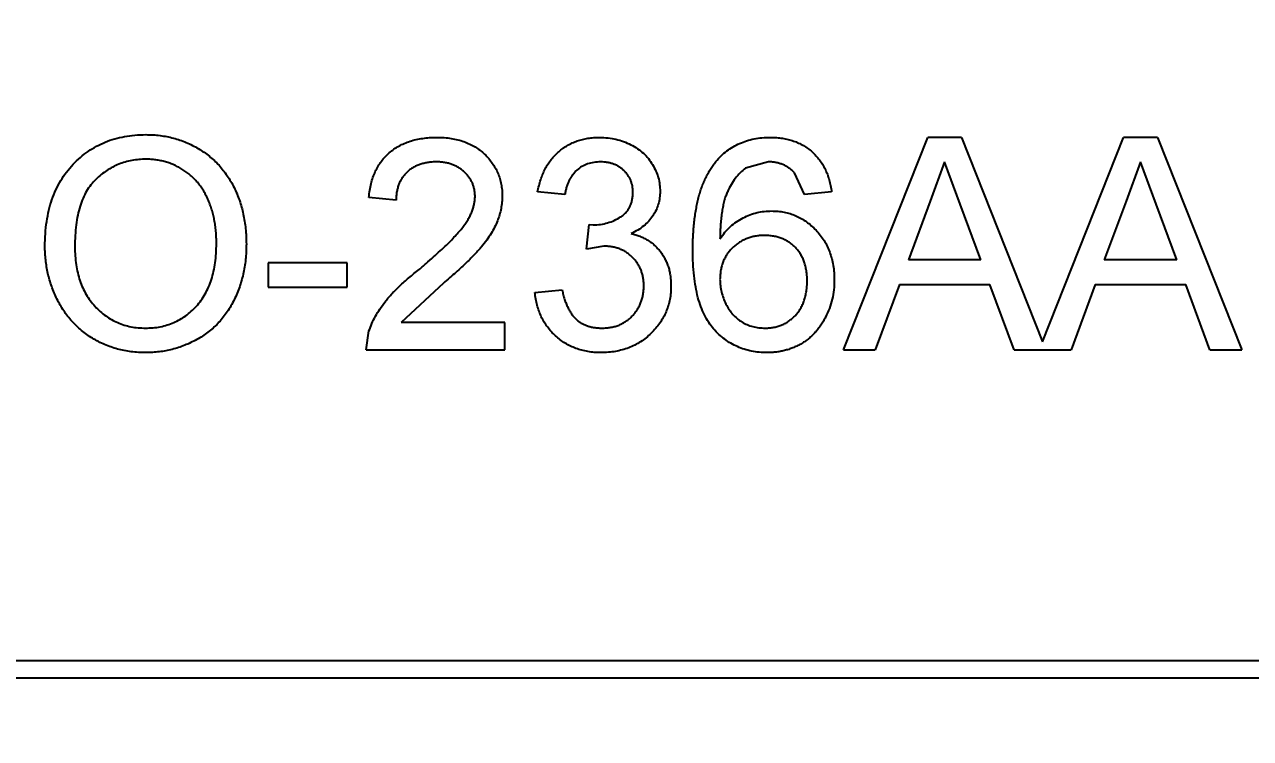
# Model space of a CAD drawing. Header units: inches. Extents: x -36 to 490, y -51 to 98.
# Drawn here: x 420.848 to 422.292, y 22.427 to 23.267 of the extents above; entities that cross this region are included whole.
import ezdxf

# ---------------------------------------------------------------- set-up
doc = ezdxf.new("R2010")
doc.units = ezdxf.units.IN
doc.header["$LTSCALE"] = 1.21
doc.header["$MEASUREMENT"] = 0
doc.header["$PDMODE"] = 3
doc.header["$PDSIZE"] = 0.3125
doc.layers.get('0').update_dxf_attribs({"linetype": 'CONTINUOUS'})
doc.layers.get('Defpoints').update_dxf_attribs({"linetype": 'CONTINUOUS'})
doc.layers.add('DIM', color=3, linetype='CONTINUOUS')
doc.styles.get("Standard").update_dxf_attribs({"font": 'txt', "width": 0.8})
doc.dimstyles.get("Standard").update_dxf_attribs({"dimtxt": 0.15625, "dimasz": 0.1875, "dimexe": 0.125, "dimexo": 0.0625, "dimgap": 0.09, "dimtad": 0, "dimtih": 1, "dimtoh": 1, "dimzin": 4, "dimdsep": 46, "dimtxsty": 'Standard', "dimblk": '_FILLED', "dimblk1": '_FILLED', "dimblk2": '_FILLED', "dimcen": 0.09, "dimazin": 1, "dimtp": 0.01, "dimtm": 0.01, "dimtfac": 1, "dimtofl": 0, "dimtmove": 0, "dimatfit": 3, "dimldrblk": '_FILLED', "dimfxl": 1, "dimtolj": 1, "dimtzin": 4, "dimarcsym": 0})

# ---------------------------------------------------------------- blocks, each defined once
blk = doc.blocks.new('_FILLED')
at = {"color": 0, "linetype": 'ByBlock'}
blk.add_solid([(0, 0), (-1, 0.16667), (-1, -0.16667)], dxfattribs=at)
blk = doc.blocks.new('*D70')
at = {"layer": 'Defpoints', "color": 0}
for p in [(406.8003, 41.9888), (406.8003, -7.0611), (488.6342, -7.0611)]:
    blk.add_point(p, dxfattribs=at)
at = {"layer": 'DIM', "color": 0, "lineweight": -2}
for p, q in [((406.8628, 41.9888), (488.7592, 41.9888)), ((488.6342, 39.4488), (488.6342, 21.3872)), ((488.6342, -4.5211), (488.6342, 13.5405)), ((406.8628, -7.0611), (488.7592, -7.0611))]:
    blk.add_line(p, q, dxfattribs=at)
at = {"layer": 'DIM', "color": 0, "lineweight": -2, "xscale": 2.54, "yscale": 2.54, "zscale": 2.54}
for p, rotation in [((488.6342, 41.9888), 90), ((488.6342, -7.0611), 270)]:
    blk.add_blockref('_FILLED', p, dxfattribs=dict(at, rotation=rotation))
at = {"layer": 'DIM', "color": 0, "insert": (488.6342, 17.4638), "char_height": 2.5, "attachment_point": 5, "rotation": 90, "line_spacing_factor": 2.5}
blk.add_mtext('\\A1;49.05', dxfattribs=at)

msp = doc.modelspace()

# ---------------------------------------------------------------- linework, layer by layer
at = {"color": 7, "linetype": 'Continuous'}
for p, q in [((421.8124, 22.8844), (421.9117, 23.1344)), ((421.9514, 23.1344), (421.9117, 23.1344)), ((421.9514, 23.1344), (422.0469, 22.8939)), ((422.0469, 22.8939), (422.1424, 23.1344)), ((422.1822, 23.1344), (422.1424, 23.1344)), ((422.1822, 23.1344), (422.2815, 22.8844)), ((421.7243, 23.1056), (421.697, 23.0982)), ((421.9315, 23.1056), (421.9145, 23.0594)), ((421.9499, 23.0559), (421.9315, 23.1056)), ((422.1623, 23.1056), (422.1452, 23.0594)), ((422.1807, 23.0559), (422.1623, 23.1056)), ((421.7665, 23.0671), (421.7549, 23.0928)), ((421.4844, 23.0671), (421.4524, 23.0703)), ((421.7985, 23.0703), (421.7665, 23.0671)), ((421.2857, 23.0607), (421.2537, 23.0639)), ((421.9145, 23.0594), (421.8889, 22.9902)), ((421.9742, 22.9902), (421.9499, 23.0559)), ((422.1452, 23.0594), (422.1196, 22.9902)), ((422.205, 22.9902), (422.1807, 23.0559)), ((421.5098, 23.003), (421.5131, 23.0319)), ((421.5131, 23.0319), (421.5177, 23.0315)), ((421.5305, 23.0064), (421.5098, 23.003)), ((421.228, 22.987), (421.1351, 22.987)), ((421.1351, 22.987), (421.1351, 22.9582)), ((421.228, 22.9582), (421.228, 22.987)), ((421.9742, 22.9902), (421.8889, 22.9902)), ((422.205, 22.9902), (422.1196, 22.9902)), ((421.1351, 22.9582), (421.228, 22.9582)), ((421.3414, 22.9629), (421.2916, 22.9165)), ((421.4492, 22.9518), (421.4812, 22.955)), ((421.8783, 22.9614), (421.8498, 22.8844)), ((421.8783, 22.9614), (421.9848, 22.9614)), ((422.0133, 22.8844), (421.9848, 22.9614)), ((422.109, 22.9614), (422.0806, 22.8844)), ((422.109, 22.9614), (422.2156, 22.9614)), ((422.244, 22.8844), (422.2156, 22.9614)), ((421.4139, 22.9165), (421.2916, 22.9165)), ((421.4139, 22.8844), (421.4139, 22.9165)), ((421.2505, 22.8844), (421.2538, 22.9067)), ((421.2505, 22.8844), (421.4139, 22.8844)), ((421.8124, 22.8844), (421.8498, 22.8844)), ((422.0133, 22.8844), (422.0806, 22.8844)), ((422.244, 22.8844), (422.2815, 22.8844)), ((422.808, 22.5184), (419.9909, 22.5184)), ((420.0106, 22.4987), (422.7884, 22.4987))]:
    msp.add_line(p, q, dxfattribs=at)
for points, knots in [([(420.8723, 23.0061), (420.8723, 23.0112), (420.8725, 23.0209), (420.8741, 23.0351), (420.8767, 23.0485), (420.8803, 23.0611), (420.885, 23.0728), (420.8906, 23.0837), (420.8975, 23.0937), (420.9052, 23.1029), (420.9138, 23.111), (420.923, 23.1182), (420.9329, 23.1242), (420.9433, 23.1292), (420.9544, 23.133), (420.9661, 23.1356), (420.9783, 23.1374), (420.9867, 23.1376), (420.991, 23.1377)], [0, 0, 0, 0, 0.075226, 0.146575, 0.2145, 0.27953, 0.342403, 0.403496, 0.463762, 0.523864, 0.583252, 0.641302, 0.698898, 0.756295, 0.814628, 0.874325, 0.935783, 1, 1, 1, 1]), ([(420.991, 23.1377), (420.9938, 23.1376), (420.9994, 23.1375), (421.0077, 23.1368), (421.0158, 23.1354), (421.0236, 23.1337), (421.0313, 23.1313), (421.0387, 23.1286), (421.0459, 23.1251), (421.0529, 23.1213), (421.0596, 23.117), (421.0659, 23.1123), (421.0718, 23.1072), (421.0773, 23.1017), (421.0823, 23.0957), (421.087, 23.0894), (421.0912, 23.0826), (421.0951, 23.0755), (421.0985, 23.0681), (421.1014, 23.0604), (421.1039, 23.0524), (421.1059, 23.0442), (421.1074, 23.0358), (421.1086, 23.0271), (421.1093, 23.0181), (421.1094, 23.0121), (421.1094, 23.009)], [0, 0, 0, 0, 0.043099, 0.085587, 0.126908, 0.167967, 0.20845, 0.249025, 0.289281, 0.33001, 0.370598, 0.410466, 0.450033, 0.489688, 0.529116, 0.569037, 0.609703, 0.650759, 0.692509, 0.734219, 0.776707, 0.819552, 0.863351, 0.907839, 0.953334, 1, 1, 1, 1]), ([(421.2537, 23.0639), (421.254, 23.0667), (421.2546, 23.0722), (421.2562, 23.08), (421.2584, 23.0874), (421.2611, 23.0942), (421.2645, 23.1005), (421.2682, 23.1064), (421.2727, 23.1117), (421.2776, 23.1165), (421.2831, 23.1207), (421.289, 23.1244), (421.2954, 23.1275), (421.3022, 23.1301), (421.3095, 23.132), (421.3172, 23.1334), (421.3253, 23.1343), (421.3309, 23.1344), (421.3338, 23.1344)], [0, 0, 0, 0, 0.070675, 0.137493, 0.201473, 0.262869, 0.32255, 0.380737, 0.43822, 0.495487, 0.553484, 0.611346, 0.670644, 0.731587, 0.794183, 0.859445, 0.928208, 1, 1, 1, 1]), ([(421.3338, 23.1344), (421.3367, 23.1344), (421.3423, 23.1343), (421.3505, 23.1333), (421.3583, 23.1318), (421.3656, 23.1296), (421.3724, 23.1268), (421.3788, 23.1234), (421.3847, 23.1194), (421.39, 23.1147), (421.3949, 23.1096), (421.3991, 23.1042), (421.4027, 23.0985), (421.4057, 23.0925), (421.4079, 23.0861), (421.4095, 23.0795), (421.4106, 23.0726), (421.4107, 23.0678), (421.4107, 23.0654)], [0, 0, 0, 0, 0.074712, 0.145539, 0.213339, 0.278615, 0.342094, 0.40389, 0.465063, 0.526577, 0.587328, 0.64638, 0.704345, 0.761672, 0.819418, 0.878039, 0.937796, 1, 1, 1, 1]), ([(421.4524, 23.0703), (421.4529, 23.0728), (421.4539, 23.0777), (421.4559, 23.0847), (421.4583, 23.0913), (421.4612, 23.0974), (421.4645, 23.1032), (421.4683, 23.1085), (421.4725, 23.1133), (421.4772, 23.1177), (421.4821, 23.1217), (421.4875, 23.1251), (421.4931, 23.128), (421.499, 23.1303), (421.5052, 23.1322), (421.5117, 23.1335), (421.5185, 23.1343), (421.5231, 23.1344), (421.5255, 23.1344)], [0, 0, 0, 0, 0.071036, 0.139343, 0.204958, 0.268332, 0.330129, 0.390664, 0.450861, 0.510587, 0.570374, 0.629455, 0.687994, 0.747581, 0.807839, 0.870034, 0.93381, 1, 1, 1, 1]), ([(421.5255, 23.1344), (421.5288, 23.1343), (421.5352, 23.1341), (421.5446, 23.1325), (421.5536, 23.1298), (421.5621, 23.126), (421.57, 23.1214), (421.577, 23.1159), (421.583, 23.1096), (421.5879, 23.1025), (421.5917, 23.095), (421.5946, 23.0872), (421.5963, 23.0791), (421.5965, 23.0736), (421.5966, 23.0709)], [0, 0, 0, 0, 0.092054, 0.181008, 0.26913, 0.357137, 0.443549, 0.526433, 0.607453, 0.688385, 0.767854, 0.845531, 0.922529, 1, 1, 1, 1]), ([(421.6623, 23.1061), (421.6643, 23.1083), (421.6683, 23.1128), (421.6751, 23.1186), (421.6824, 23.1235), (421.6902, 23.1275), (421.6985, 23.1306), (421.7073, 23.1329), (421.7167, 23.1342), (421.7231, 23.1344), (421.7264, 23.1344)], [0, 0, 0, 0, 0.125625, 0.247619, 0.368528, 0.488104, 0.609878, 0.735382, 0.864448, 1, 1, 1, 1]), ([(421.7264, 23.1344), (421.7288, 23.1344), (421.7336, 23.1343), (421.7406, 23.1335), (421.7473, 23.1321), (421.7537, 23.1303), (421.7596, 23.1279), (421.7653, 23.125), (421.7707, 23.1215), (421.7756, 23.1175), (421.7802, 23.113), (421.7843, 23.1081), (421.7879, 23.1028), (421.791, 23.0971), (421.7936, 23.091), (421.7958, 23.0845), (421.7975, 23.0776), (421.7982, 23.0728), (421.7985, 23.0703)], [0, 0, 0, 0, 0.068499, 0.134572, 0.198208, 0.259784, 0.319951, 0.379508, 0.438814, 0.498497, 0.558182, 0.617438, 0.677522, 0.737959, 0.80033, 0.86409, 0.930622, 1, 1, 1, 1]), ([(420.9912, 23.1088), (420.9884, 23.1088), (420.9828, 23.1086), (420.9747, 23.1074), (420.9668, 23.1056), (420.9592, 23.103), (420.952, 23.0996), (420.9451, 23.0955), (420.9384, 23.0907), (420.932, 23.0851), (420.9261, 23.0787), (420.9211, 23.0712), (420.9169, 23.0627), (420.9134, 23.0532), (420.9107, 23.0427), (420.9089, 23.0313), (420.9077, 23.0188), (420.9076, 23.0102), (420.9075, 23.0057)], [0, 0, 0, 0, 0.055943, 0.110382, 0.164048, 0.216759, 0.269601, 0.323009, 0.377581, 0.433449, 0.490922, 0.550625, 0.613117, 0.679861, 0.751358, 0.828261, 0.910795, 1, 1, 1, 1]), ([(421.0742, 23.0093), (421.0742, 23.0118), (421.0741, 23.0166), (421.0736, 23.0238), (421.0728, 23.0307), (421.0718, 23.0374), (421.0703, 23.0438), (421.0686, 23.05), (421.0665, 23.056), (421.0642, 23.0617), (421.0615, 23.0672), (421.0586, 23.0723), (421.0553, 23.0771), (421.0518, 23.0817), (421.0479, 23.0858), (421.0438, 23.0897), (421.0394, 23.0933), (421.0347, 23.0965), (421.0298, 23.0994), (421.0247, 23.1019), (421.0195, 23.1041), (421.0141, 23.1058), (421.0086, 23.1071), (421.0029, 23.1081), (420.9971, 23.1087), (420.9932, 23.1088), (420.9912, 23.1088)], [0, 0, 0, 0, 0.050852, 0.099752, 0.147438, 0.194086, 0.239171, 0.28334, 0.326577, 0.368936, 0.410572, 0.451051, 0.490877, 0.530044, 0.568937, 0.607578, 0.64642, 0.685679, 0.724799, 0.763513, 0.802173, 0.84074, 0.879649, 0.919071, 0.959098, 1, 1, 1, 1]), ([(421.3331, 23.1056), (421.3314, 23.1056), (421.328, 23.1055), (421.323, 23.1049), (421.3183, 23.104), (421.3138, 23.1027), (421.3096, 23.101), (421.3057, 23.0989), (421.302, 23.0966), (421.2987, 23.0937), (421.2957, 23.0906), (421.293, 23.0872), (421.2908, 23.0835), (421.289, 23.0795), (421.2875, 23.0752), (421.2865, 23.0706), (421.2859, 23.0658), (421.2858, 23.0624), (421.2857, 23.0607)], [0, 0, 0, 0, 0.070696, 0.138358, 0.20337, 0.2657, 0.327256, 0.386512, 0.445858, 0.505173, 0.56378, 0.622343, 0.680824, 0.739795, 0.800801, 0.864239, 0.930631, 1, 1, 1, 1]), ([(421.3787, 23.0651), (421.3786, 23.0665), (421.3786, 23.0693), (421.3779, 23.0733), (421.377, 23.0772), (421.3756, 23.0809), (421.3738, 23.0844), (421.3716, 23.0878), (421.369, 23.091), (421.3661, 23.0939), (421.3628, 23.0967), (421.3592, 23.099), (421.3555, 23.1011), (421.3515, 23.1028), (421.3472, 23.104), (421.3427, 23.1049), (421.338, 23.1055), (421.3347, 23.1056), (421.3331, 23.1056)], [0, 0, 0, 0, 0.061762, 0.121174, 0.179421, 0.236843, 0.294322, 0.353191, 0.412721, 0.474522, 0.537057, 0.599591, 0.662367, 0.725246, 0.790316, 0.857724, 0.927232, 1, 1, 1, 1]), ([(421.5265, 23.1056), (421.5238, 23.1055), (421.5186, 23.1053), (421.5112, 23.1034), (421.5045, 23.1004), (421.4995, 23.0969), (421.496, 23.0935), (421.4936, 23.0906), (421.4914, 23.0874), (421.4895, 23.0839), (421.4879, 23.0802), (421.4864, 23.0761), (421.4853, 23.0717), (421.4847, 23.0687), (421.4844, 23.0671)], [0, 0, 0, 0, 0.127797, 0.246795, 0.362284, 0.477652, 0.536237, 0.59559, 0.656344, 0.719085, 0.784349, 0.852876, 0.924551, 1, 1, 1, 1]), ([(421.5646, 23.0698), (421.5645, 23.0711), (421.5645, 23.0736), (421.564, 23.0772), (421.5631, 23.0807), (421.562, 23.084), (421.5605, 23.0871), (421.5586, 23.0901), (421.5564, 23.0929), (421.5539, 23.0955), (421.5512, 23.0979), (421.5482, 23.0999), (421.5451, 23.1017), (421.5417, 23.1031), (421.5382, 23.1042), (421.5345, 23.105), (421.5306, 23.1055), (421.5279, 23.1056), (421.5265, 23.1056)], [0, 0, 0, 0, 0.065093, 0.127304, 0.188122, 0.247131, 0.306077, 0.365678, 0.426103, 0.487841, 0.550317, 0.611805, 0.672737, 0.734883, 0.79768, 0.862475, 0.929775, 1, 1, 1, 1]), ([(421.6351, 23.0015), (421.6351, 23.0044), (421.6351, 23.0102), (421.6355, 23.0187), (421.636, 23.027), (421.6367, 23.0349), (421.6377, 23.0425), (421.6389, 23.0498), (421.6402, 23.0568), (421.6418, 23.0635), (421.6436, 23.0699), (421.6457, 23.076), (421.6479, 23.0818), (421.6503, 23.0872), (421.653, 23.0924), (421.6559, 23.0972), (421.6589, 23.1018), (421.6612, 23.1046), (421.6623, 23.1061)], [0, 0, 0, 0, 0.080034, 0.157854, 0.232564, 0.304731, 0.374384, 0.441663, 0.506048, 0.568692, 0.628715, 0.687238, 0.743227, 0.797567, 0.850239, 0.901629, 0.951067, 1, 1, 1, 1]), ([(421.697, 23.0982), (421.6949, 23.0965), (421.6906, 23.0929), (421.685, 23.0863), (421.68, 23.0787), (421.6763, 23.0716), (421.6737, 23.0652), (421.672, 23.0597), (421.6706, 23.0536), (421.6694, 23.047), (421.6685, 23.0398), (421.6677, 23.032), (421.6673, 23.0237), (421.6672, 23.0179), (421.6671, 23.015)], [0, 0, 0, 0, 0.088609, 0.181893, 0.280787, 0.38702, 0.444107, 0.506454, 0.574396, 0.647656, 0.726426, 0.811458, 0.90278, 1, 1, 1, 1]), ([(421.7549, 23.0928), (421.7539, 23.0938), (421.7518, 23.0958), (421.7484, 23.0984), (421.7448, 23.1007), (421.7411, 23.1025), (421.7371, 23.1039), (421.733, 23.1049), (421.7287, 23.1055), (421.7258, 23.1056), (421.7243, 23.1056)], [0, 0, 0, 0, 0.128545, 0.252818, 0.375212, 0.497113, 0.618546, 0.742222, 0.869458, 1, 1, 1, 1]), ([(421.5177, 23.0315), (421.5206, 23.0316), (421.5264, 23.0319), (421.5348, 23.0337), (421.5428, 23.0366), (421.549, 23.04), (421.5536, 23.0433), (421.5565, 23.0462), (421.5591, 23.0493), (421.561, 23.0529), (421.5627, 23.0566), (421.5637, 23.0608), (421.5645, 23.0652), (421.5645, 23.0683), (421.5646, 23.0698)], [0, 0, 0, 0, 0.129789, 0.254605, 0.378435, 0.50292, 0.565018, 0.624848, 0.683448, 0.742765, 0.802757, 0.86522, 0.930779, 1, 1, 1, 1]), ([(421.5966, 23.0709), (421.5965, 23.0683), (421.5963, 23.0632), (421.5947, 23.0557), (421.5919, 23.0486), (421.5881, 23.0419), (421.5833, 23.0356), (421.5773, 23.0301), (421.5704, 23.0252), (421.5652, 23.0226), (421.5625, 23.0213)], [0, 0, 0, 0, 0.121951, 0.240787, 0.35855, 0.479066, 0.601519, 0.727551, 0.859932, 1, 1, 1, 1]), ([(421.3115, 22.9779), (421.3147, 22.9807), (421.3209, 22.9859), (421.3296, 22.9936), (421.3376, 23.0008), (421.3447, 23.0075), (421.351, 23.0138), (421.3564, 23.0196), (421.3611, 23.0248), (421.365, 23.0297), (421.3683, 23.0343), (421.3711, 23.0388), (421.3734, 23.0433), (421.3753, 23.0477), (421.3768, 23.0521), (421.3779, 23.0565), (421.3786, 23.0608), (421.3786, 23.0637), (421.3787, 23.0651)], [0, 0, 0, 0, 0.11141, 0.214526, 0.309417, 0.396087, 0.474284, 0.544374, 0.60642, 0.660582, 0.709794, 0.756451, 0.800767, 0.843168, 0.884295, 0.923885, 0.962359, 1, 1, 1, 1]), ([(421.4107, 23.0654), (421.4106, 23.063), (421.4105, 23.058), (421.4094, 23.0506), (421.4076, 23.0433), (421.4051, 23.036), (421.4018, 23.0286), (421.3976, 23.0211), (421.3924, 23.0134), (421.3873, 23.0069), (421.3826, 23.0014), (421.3785, 22.9969), (421.3737, 22.9921), (421.3684, 22.9869), (421.3625, 22.9814), (421.356, 22.9755), (421.3489, 22.9693), (421.3439, 22.9651), (421.3414, 22.9629)], [0, 0, 0, 0, 0.057945, 0.116018, 0.174826, 0.234683, 0.296827, 0.364061, 0.436192, 0.51426, 0.556976, 0.604856, 0.657675, 0.715751, 0.77884, 0.847501, 0.921228, 1, 1, 1, 1]), ([(421.6671, 23.015), (421.669, 23.0176), (421.6727, 23.0228), (421.6792, 23.0296), (421.6864, 23.0354), (421.6941, 23.0399), (421.7022, 23.0435), (421.7106, 23.0461), (421.7192, 23.0476), (421.725, 23.0478), (421.7279, 23.0479)], [0, 0, 0, 0, 0.13549, 0.265229, 0.390778, 0.51542, 0.638317, 0.759642, 0.878902, 1, 1, 1, 1]), ([(421.7279, 23.0479), (421.7304, 23.0478), (421.7353, 23.0477), (421.7426, 23.0467), (421.7496, 23.0448), (421.7564, 23.0424), (421.7628, 23.0391), (421.7689, 23.0353), (421.7747, 23.0306), (421.7803, 23.0253), (421.7853, 23.0195), (421.7897, 23.0132), (421.7935, 23.0065), (421.7965, 22.9993), (421.7988, 22.9918), (421.8005, 22.9838), (421.8015, 22.9754), (421.8017, 22.9697), (421.8017, 22.9668)], [0, 0, 0, 0, 0.061347, 0.121203, 0.179863, 0.238152, 0.296252, 0.35519, 0.415676, 0.478379, 0.541524, 0.603977, 0.666513, 0.729491, 0.79371, 0.859736, 0.928449, 1, 1, 1, 1]), ([(421.5625, 23.0213), (421.5643, 23.0209), (421.5678, 23.02), (421.5729, 23.0181), (421.5776, 23.016), (421.5821, 23.0135), (421.5863, 23.0107), (421.5902, 23.0075), (421.5937, 23.0039), (421.597, 23.0001), (421.5999, 22.9959), (421.6024, 22.9915), (421.6046, 22.9868), (421.6064, 22.9819), (421.6078, 22.9767), (421.6087, 22.9712), (421.6093, 22.9655), (421.6094, 22.9616), (421.6094, 22.9597)], [0, 0, 0, 0, 0.065828, 0.128938, 0.190858, 0.251186, 0.310974, 0.37005, 0.429672, 0.489507, 0.549975, 0.610075, 0.670915, 0.732909, 0.796711, 0.861825, 0.929892, 1, 1, 1, 1]), ([(421.719, 23.0191), (421.7172, 23.019), (421.7137, 23.019), (421.7086, 23.0182), (421.7037, 23.0172), (421.699, 23.0156), (421.6944, 23.0136), (421.6901, 23.0111), (421.686, 23.0082), (421.6821, 23.0049), (421.6786, 23.0012), (421.6755, 22.9972), (421.673, 22.9929), (421.6708, 22.9884), (421.6691, 22.9835), (421.668, 22.9784), (421.6673, 22.973), (421.6672, 22.9693), (421.6671, 22.9674)], [0, 0, 0, 0, 0.064812, 0.127718, 0.189086, 0.249562, 0.309738, 0.370215, 0.431085, 0.493911, 0.55657, 0.617553, 0.678119, 0.739063, 0.801665, 0.864956, 0.93089, 1, 1, 1, 1]), ([(421.7697, 22.9658), (421.7697, 22.9678), (421.7696, 22.9717), (421.7689, 22.9774), (421.7679, 22.9828), (421.7664, 22.9879), (421.7645, 22.9926), (421.7621, 22.997), (421.7594, 23.0011), (421.7561, 23.0048), (421.7526, 23.0082), (421.7487, 23.0111), (421.7445, 23.0136), (421.74, 23.0156), (421.7352, 23.0172), (421.7301, 23.0182), (421.7246, 23.019), (421.7209, 23.019), (421.719, 23.0191)], [0, 0, 0, 0, 0.072229, 0.141252, 0.207439, 0.270245, 0.331238, 0.391254, 0.450152, 0.509008, 0.567734, 0.625726, 0.683708, 0.742407, 0.803094, 0.865865, 0.931379, 1, 1, 1, 1]), ([(420.9908, 22.8812), (420.988, 22.8813), (420.9823, 22.8814), (420.9739, 22.8822), (420.9657, 22.8835), (420.9577, 22.8853), (420.95, 22.8878), (420.9425, 22.8907), (420.9352, 22.8941), (420.9282, 22.898), (420.9216, 22.9024), (420.9153, 22.9073), (420.9094, 22.9125), (420.904, 22.9181), (420.8989, 22.924), (420.8943, 22.9304), (420.8901, 22.9372), (420.8864, 22.9443), (420.883, 22.9516), (420.8802, 22.9591), (420.8777, 22.9667), (420.8757, 22.9744), (420.8742, 22.9822), (420.8731, 22.9901), (420.8723, 22.9981), (420.8723, 23.0034), (420.8723, 23.0061)], [0, 0, 0, 0, 0.044697, 0.088534, 0.131409, 0.173814, 0.215715, 0.257247, 0.298848, 0.340604, 0.382029, 0.42297, 0.463632, 0.504048, 0.544591, 0.584964, 0.626265, 0.667979, 0.709943, 0.751382, 0.792619, 0.833948, 0.875008, 0.916446, 0.957907, 1, 1, 1, 1]), ([(420.9075, 23.0057), (420.9076, 23.0021), (420.9077, 22.9951), (420.9089, 22.9848), (420.9107, 22.9752), (420.9132, 22.966), (420.9166, 22.9575), (420.9207, 22.9496), (420.9255, 22.9423), (420.9311, 22.9356), (420.9372, 22.9296), (420.9437, 22.9244), (420.9506, 22.92), (420.9579, 22.9164), (420.9656, 22.9135), (420.9736, 22.9115), (420.982, 22.9103), (420.9878, 22.9102), (420.9907, 22.9101)], [0, 0, 0, 0, 0.075964, 0.148125, 0.217201, 0.2833, 0.347202, 0.4093, 0.470426, 0.531588, 0.591739, 0.650258, 0.707303, 0.764208, 0.821148, 0.879119, 0.938423, 1, 1, 1, 1]), ([(420.9907, 22.9101), (420.9937, 22.9102), (420.9995, 22.9103), (421.008, 22.9115), (421.0162, 22.9136), (421.0239, 22.9164), (421.0312, 22.9201), (421.0382, 22.9245), (421.0447, 22.9298), (421.0508, 22.9359), (421.0563, 22.9427), (421.0612, 22.9502), (421.0651, 22.9584), (421.0685, 22.9673), (421.071, 22.9768), (421.0729, 22.9871), (421.074, 22.998), (421.0741, 23.0055), (421.0742, 23.0093)], [0, 0, 0, 0, 0.061055, 0.119545, 0.176806, 0.232956, 0.288583, 0.344667, 0.401662, 0.46054, 0.520477, 0.581213, 0.643431, 0.707961, 0.775371, 0.846414, 0.921152, 1, 1, 1, 1]), ([(421.1094, 23.009), (421.1094, 23.0059), (421.1093, 22.9998), (421.1086, 22.9907), (421.1074, 22.9819), (421.1057, 22.9734), (421.1036, 22.965), (421.101, 22.957), (421.0978, 22.9491), (421.0943, 22.9416), (421.0903, 22.9344), (421.0859, 22.9276), (421.0811, 22.9213), (421.0759, 22.9154), (421.0703, 22.91), (421.0643, 22.905), (421.0579, 22.9005), (421.0511, 22.8964), (421.044, 22.8929), (421.0369, 22.8898), (421.0295, 22.8871), (421.0221, 22.885), (421.0144, 22.8833), (421.0067, 22.8821), (420.9988, 22.8814), (420.9935, 22.8813), (420.9908, 22.8812)], [0, 0, 0, 0, 0.04756, 0.093962, 0.139112, 0.183626, 0.227457, 0.270703, 0.313611, 0.35626, 0.398366, 0.439557, 0.480045, 0.519888, 0.559658, 0.599421, 0.639208, 0.679668, 0.72002, 0.759859, 0.79956, 0.839199, 0.878956, 0.918794, 0.959083, 1, 1, 1, 1]), ([(421.5774, 22.9599), (421.5773, 22.9616), (421.5773, 22.9648), (421.5767, 22.9696), (421.5756, 22.9741), (421.5742, 22.9784), (421.5723, 22.9824), (421.57, 22.9863), (421.5673, 22.9899), (421.5642, 22.9933), (421.5608, 22.9964), (421.5571, 22.9991), (421.5533, 23.0014), (421.5491, 23.0032), (421.5448, 23.0047), (421.5402, 23.0057), (421.5354, 23.0063), (421.5322, 23.0064), (421.5305, 23.0064)], [0, 0, 0, 0, 0.067051, 0.13118, 0.193722, 0.254499, 0.314763, 0.375117, 0.436023, 0.498297, 0.560571, 0.621619, 0.681973, 0.742853, 0.804272, 0.867473, 0.932273, 1, 1, 1, 1]), ([(421.7227, 22.8812), (421.7196, 22.8813), (421.7134, 22.8815), (421.7043, 22.8828), (421.6957, 22.885), (421.6875, 22.8881), (421.6797, 22.892), (421.6725, 22.8969), (421.6657, 22.9026), (421.6593, 22.9092), (421.6535, 22.9168), (421.6486, 22.9256), (421.6444, 22.9355), (421.6409, 22.9465), (421.6383, 22.9587), (421.6364, 22.972), (421.6353, 22.9864), (421.6351, 22.9963), (421.6351, 23.0015)], [0, 0, 0, 0, 0.056157, 0.110133, 0.162537, 0.213912, 0.265146, 0.31651, 0.369179, 0.423123, 0.479276, 0.538691, 0.601978, 0.670125, 0.74365, 0.82281, 0.908261, 1, 1, 1, 1]), ([(421.2538, 22.9067), (421.2549, 22.9096), (421.257, 22.9156), (421.2614, 22.9242), (421.2666, 22.9327), (421.2716, 22.9397), (421.2762, 22.9453), (421.28, 22.9496), (421.2843, 22.9541), (421.2889, 22.9586), (421.294, 22.9633), (421.2994, 22.9682), (421.3053, 22.973), (421.3094, 22.9763), (421.3115, 22.9779)], [0, 0, 0, 0, 0.100388, 0.204407, 0.310686, 0.422157, 0.480685, 0.543238, 0.6095, 0.679555, 0.753841, 0.831641, 0.913813, 1, 1, 1, 1]), ([(421.6671, 22.9674), (421.6672, 22.9649), (421.6674, 22.9599), (421.6687, 22.9525), (421.671, 22.9453), (421.674, 22.9384), (421.6777, 22.9319), (421.6822, 22.9262), (421.6872, 22.9212), (421.6929, 22.9171), (421.6991, 22.914), (421.7057, 22.9117), (421.7128, 22.9103), (421.7177, 22.9102), (421.7203, 22.9101)], [0, 0, 0, 0, 0.086177, 0.171222, 0.257573, 0.34515, 0.431508, 0.513644, 0.593539, 0.672806, 0.752058, 0.831493, 0.913823, 1, 1, 1, 1]), ([(421.8017, 22.9668), (421.8016, 22.9629), (421.8014, 22.9553), (421.7994, 22.9441), (421.7962, 22.9332), (421.7924, 22.9247), (421.7889, 22.9181), (421.7859, 22.9135), (421.7828, 22.9092), (421.7794, 22.9051), (421.7757, 22.9014), (421.7719, 22.8979), (421.7677, 22.8948), (421.7634, 22.8919), (421.7588, 22.8895), (421.7541, 22.8873), (421.7493, 22.8854), (421.7442, 22.8839), (421.7391, 22.8827), (421.7338, 22.8818), (421.7283, 22.8813), (421.7246, 22.8813), (421.7227, 22.8812)], [0, 0, 0, 0, 0.088899, 0.17544, 0.261633, 0.34801, 0.390819, 0.432814, 0.473776, 0.514166, 0.554107, 0.594121, 0.63362, 0.673585, 0.71348, 0.75336, 0.792891, 0.833007, 0.873643, 0.914893, 0.95695, 1, 1, 1, 1]), ([(421.4812, 22.955), (421.4817, 22.953), (421.4825, 22.9493), (421.4841, 22.944), (421.4858, 22.939), (421.4878, 22.9346), (421.4899, 22.9304), (421.4923, 22.9267), (421.4948, 22.9235), (421.4976, 22.9206), (421.5006, 22.9181), (421.5038, 22.9159), (421.5073, 22.9141), (421.511, 22.9127), (421.5149, 22.9115), (421.5191, 22.9107), (421.5235, 22.9102), (421.5265, 22.9101), (421.5281, 22.9101)], [0, 0, 0, 0, 0.082566, 0.15976, 0.233155, 0.301356, 0.365752, 0.426437, 0.484185, 0.539549, 0.593156, 0.647048, 0.701446, 0.757, 0.81384, 0.873058, 0.934963, 1, 1, 1, 1]), ([(421.6094, 22.9597), (421.6094, 22.957), (421.6093, 22.9517), (421.6081, 22.9439), (421.6063, 22.9365), (421.6037, 22.9293), (421.6004, 22.9225), (421.5963, 22.9159), (421.5915, 22.9098), (421.5861, 22.9039), (421.5802, 22.8986), (421.5737, 22.894), (421.5669, 22.89), (421.5596, 22.8868), (421.552, 22.8843), (421.544, 22.8825), (421.5356, 22.8814), (421.5299, 22.8813), (421.5269, 22.8812)], [0, 0, 0, 0, 0.063503, 0.124805, 0.18492, 0.244376, 0.303775, 0.364133, 0.425376, 0.488388, 0.551743, 0.61386, 0.67564, 0.737737, 0.800417, 0.864658, 0.930985, 1, 1, 1, 1]), ([(421.5281, 22.9101), (421.5299, 22.9101), (421.5335, 22.9102), (421.5387, 22.9109), (421.5436, 22.912), (421.5482, 22.9136), (421.5526, 22.9156), (421.5567, 22.9181), (421.5605, 22.921), (421.564, 22.9244), (421.5671, 22.9281), (421.5699, 22.932), (421.5722, 22.9361), (421.5741, 22.9404), (421.5756, 22.945), (421.5766, 22.9498), (421.5773, 22.9548), (421.5773, 22.9582), (421.5774, 22.9599)], [0, 0, 0, 0, 0.069461, 0.135658, 0.19962, 0.261651, 0.322053, 0.38234, 0.443223, 0.50493, 0.56682, 0.6276, 0.687476, 0.747351, 0.808174, 0.870133, 0.933721, 1, 1, 1, 1]), ([(421.7203, 22.9101), (421.722, 22.9101), (421.7255, 22.9102), (421.7307, 22.911), (421.7355, 22.9121), (421.7401, 22.9138), (421.7445, 22.9159), (421.7486, 22.9185), (421.7524, 22.9215), (421.756, 22.925), (421.7592, 22.9289), (421.762, 22.9332), (421.7645, 22.9378), (421.7663, 22.9428), (421.7678, 22.948), (421.7689, 22.9537), (421.7696, 22.9596), (421.7697, 22.9637), (421.7697, 22.9658)], [0, 0, 0, 0, 0.063965, 0.124854, 0.184383, 0.242748, 0.2999, 0.357059, 0.415719, 0.475258, 0.535508, 0.596291, 0.657728, 0.721052, 0.786261, 0.853834, 0.925318, 1, 1, 1, 1]), ([(421.5269, 22.8812), (421.5243, 22.8813), (421.5192, 22.8814), (421.5116, 22.8824), (421.5044, 22.8838), (421.4975, 22.8861), (421.4909, 22.8888), (421.4847, 22.8922), (421.4789, 22.8962), (421.4734, 22.9008), (421.4684, 22.9059), (421.4639, 22.9113), (421.46, 22.9172), (421.4566, 22.9234), (421.4539, 22.93), (421.4517, 22.9369), (421.4501, 22.9442), (421.4495, 22.9492), (421.4492, 22.9518)], [0, 0, 0, 0, 0.067794, 0.133464, 0.196934, 0.258481, 0.319787, 0.380431, 0.44099, 0.502867, 0.564806, 0.625526, 0.685604, 0.746041, 0.807347, 0.869717, 0.93379, 1, 1, 1, 1])]:
    msp.add_open_spline(points, degree=3, knots=knots, dxfattribs=at)

# ---------------------------------------------------------------- dimensions: what is measured, and where the dimension line sits
at = {"layer": 'DIM'}
dim = msp.add_linear_dim(base=(488.6342, -7.0611), p1=(406.8003, 41.9888), p2=(406.8003, -7.0611), angle=90, dimstyle='Standard', override={"dimtxt": 2.5, "dimasz": 2.54, "dimtih": 0, "dimtoh": 0, "dimzin": 0, "dimcen": 0.198, "dimadec": 0, "dimazin": 0, "dimtp": 0, "dimtm": 0, "dimtdec": 4, "dimtzin": 0}, dxfattribs=at)
dim.commit()
dim.dimension.update_dxf_attribs({"geometry": '*D70', "text_midpoint": (488.6342, 17.4638)})

doc.saveas('drawing.dxf')
